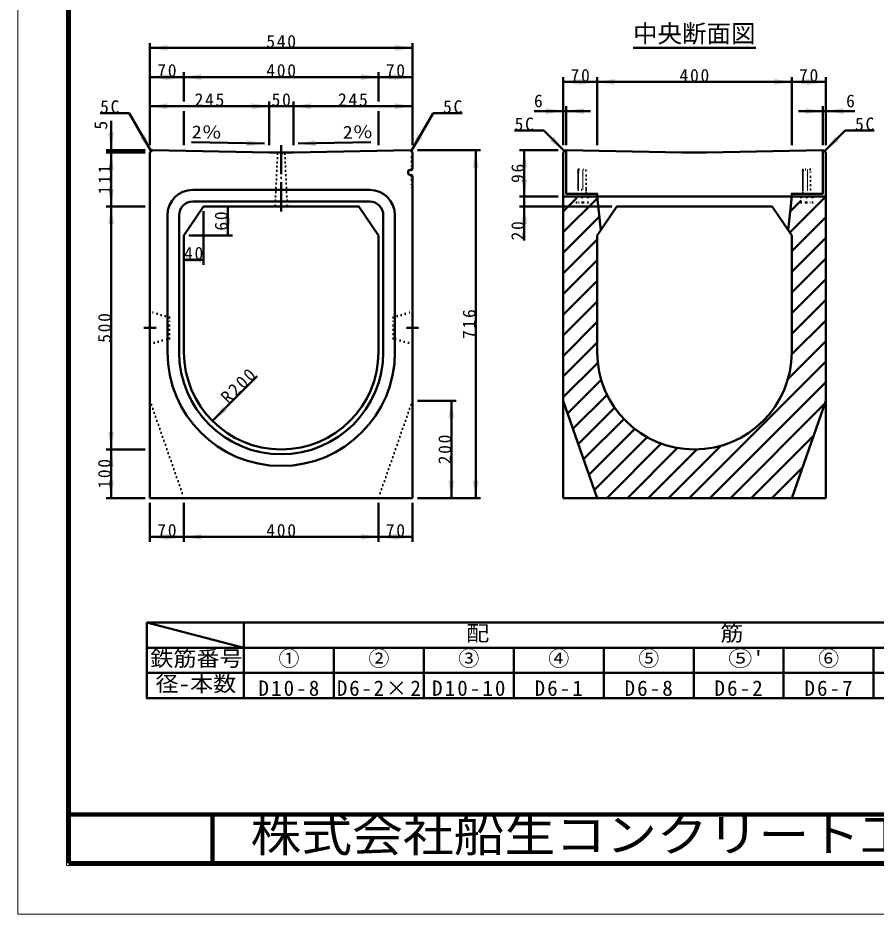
# Model space of a CAD drawing. Units: millimetres, scale not verified. Extents: x -2102 to 2102, y -1485 to 1485.
# Drawn here: x -2102 to -337, y -1485 to 359 of the extents above; entities that cross this region are included whole.
import ezdxf
from ezdxf.enums import TextEntityAlignment as Align

# ---------------------------------------------------------------- set-up
doc = ezdxf.new("R2010")
doc.units = ezdxf.units.MM
doc.header["$LTSCALE"] = 5
doc.header["$PDMODE"] = 32
doc.header["$PDSIZE"] = 2.5
doc.linetypes.add('DOTTED', pattern=[1.75, 0.25, -1.5])
doc.linetypes.add('LONG_DASHED_DOTTED', pattern=[15.25, 12, -1.5, 0.25, -1.5])
doc.layers.add('0-0_V-nasSTD', color=7, linetype='Continuous', lineweight=35)
doc.layers.add('0-1_0', color=7, linetype='Continuous', lineweight=50)
doc.styles.add('ＭＳ ゴシック', font='')
doc.styles.get('ＭＳ ゴシック').set_extended_font_data('MS Gothic')

msp = doc.modelspace()

# ---------------------------------------------------------------- linework, layer by layer
at = {"layer": '0-0_V-nasSTD', "lineweight": 100}
for p, q in [((-1997.5, 1380), (-1997.5, -1380)), ((-1702.5, -1280), (-1702.5, -1380)), ((-1997.5, -1380), (1997.5, -1380))]:
    msp.add_line(p, q, dxfattribs=at)
at = {"layer": '0-0_V-nasSTD', "lineweight": 50}
for p, q in [((-1760.948, 166.857), (-1760.948, 96.857)), ((-1360.948, 166.857), (-1360.948, 96.857)), ((-975.948, 86.857), (-980.948, 81.857)), ((-975.948, 86.857), (-974.948, 86.857)), ((-446.948, 86.857), (-445.948, 86.857)), ((-445.948, 86.857), (-440.948, 81.857)), ((-440.948, -9.143), (-440.948, 81.857)), ((-903.778, -78.387), (-910.948, -9.143)), ((-510.948, -9.143), (-518.119, -78.387)), ((-1837.5, -885), (-1637.5, -937)), ((-1452.5, -885), (-1637.5, -885)), ((-1267.5, -885), (-1452.5, -885)), ((-1082.5, -885), (-1267.5, -885)), ((-897.5, -885), (-1082.5, -885)), ((-712.5, -885), (-897.5, -885)), ((-527.5, -885), (-712.5, -885)), ((-342.5, -885), (-527.5, -885)), ((-157.5, -885), (-342.5, -885)), ((-1837.5, -937), (-1837.5, -989)), ((-1637.5, -937), (-1452.5, -937)), ((-1452.5, -937), (-1267.5, -937)), ((-1267.5, -937), (-1082.5, -937)), ((-1082.5, -937), (-897.5, -937)), ((-712.5, -937), (-527.5, -937)), ((-527.5, -989), (-527.5, -937)), ((-527.5, -937), (-342.5, -937)), ((-342.5, -937), (-157.5, -937)), ((-527.5, -1041), (-527.5, -989)), ((-342.5, -989), (-157.5, -989))]:
    msp.add_line(p, q, dxfattribs=at)
at = {"layer": '0-0_V-nasSTD', "linetype": 'DOTTED', "lineweight": 50}
for p, q in [((-948.948, 46.857), (-949.948, 45.857)), ((-949.948, -3.143), (-949.948, 45.857)), ((-949.948, 45.136), (-933.948, 44.577)), ((-949.948, 43.136), (-933.948, 42.577)), ((-949.948, 41.136), (-933.948, 40.577)), ((-949.948, 39.136), (-933.948, 38.577)), ((-949.948, 37.136), (-933.948, 36.577)), ((-948.948, 46.857), (-934.948, 46.857)), ((-934.948, 46.857), (-933.948, 45.857)), ((-933.948, -9.143), (-933.948, 45.857)), ((-486.948, 46.857), (-487.948, 45.857)), ((-487.948, -9.143), (-487.948, 45.857)), ((-487.948, 45.136), (-471.948, 44.577)), ((-487.948, 43.136), (-471.948, 42.577)), ((-487.948, 41.136), (-471.948, 40.577)), ((-487.948, 39.136), (-471.948, 38.577)), ((-487.948, 37.136), (-471.948, 36.577)), ((-472.948, 46.857), (-486.948, 46.857)), ((-472.948, 46.857), (-471.948, 45.857)), ((-471.948, -3.143), (-471.948, 45.857)), ((-949.948, 35.136), (-933.948, 34.577)), ((-949.948, 33.136), (-933.948, 32.577)), ((-949.948, 31.136), (-933.948, 30.577)), ((-949.948, 29.136), (-933.948, 28.577)), ((-949.948, 27.136), (-933.948, 26.577)), ((-949.948, 25.136), (-933.948, 24.577)), ((-949.948, 23.136), (-933.948, 22.577)), ((-949.948, 21.136), (-933.948, 20.577)), ((-949.948, 19.136), (-933.948, 18.577)), ((-487.948, 35.136), (-471.948, 34.577)), ((-487.948, 33.136), (-471.948, 32.577)), ((-487.948, 31.136), (-471.948, 30.577)), ((-487.948, 29.136), (-471.948, 28.577)), ((-487.948, 27.136), (-471.948, 26.577)), ((-487.948, 25.136), (-471.948, 24.577)), ((-487.948, 23.136), (-471.948, 22.577)), ((-487.948, 21.136), (-471.948, 20.577)), ((-487.948, 19.136), (-471.948, 18.577)), ((-949.948, 17.136), (-933.948, 16.577)), ((-949.948, 15.136), (-933.948, 14.577)), ((-949.948, 13.136), (-933.948, 12.577)), ((-949.948, 11.136), (-933.948, 10.577)), ((-949.948, 9.136), (-933.948, 8.577)), ((-949.948, 7.136), (-933.948, 6.577)), ((-949.948, 5.136), (-941.948, 4.857)), ((-933.948, 4.857), (-949.948, 4.857)), ((-487.948, 17.136), (-471.948, 16.577)), ((-487.948, 15.136), (-471.948, 14.577)), ((-487.948, 13.136), (-471.948, 12.577)), ((-487.948, 11.136), (-471.948, 10.577)), ((-487.948, 9.136), (-471.948, 8.577)), ((-487.948, 7.136), (-471.948, 6.577)), ((-487.948, 5.136), (-479.948, 4.857)), ((-487.948, 4.857), (-471.948, 4.857)), ((-949.948, -3.143), (-949.948, -9.143)), ((-941.948, -21.143), (-941.948, -9.143)), ((-933.948, -3.143), (-933.948, -9.143)), ((-930.448, -21.143), (-930.448, -9.143)), ((-491.448, -21.143), (-491.448, -9.143)), ((-487.948, -3.143), (-487.948, -9.143)), ((-479.948, -21.143), (-479.948, -9.143)), ((-471.948, -3.143), (-471.948, -9.143)), ((-930.448, -21.143), (-953.448, -21.143)), ((-491.448, -21.143), (-468.448, -21.143))]:
    msp.add_line(p, q, dxfattribs=at)
at = {"layer": '0-0_V-nasSTD', "lineweight": 18}
for points in [[(-2102.5, -1485), (-2102.5, 1485), (2102.5, 1485), (2102.5, -1485)], [(-2002.5, -1385), (-2002.5, 1385), (2002.5, 1385), (2002.5, -1385)]]:
    msp.add_lwpolyline(points, close=True, dxfattribs=at)
at = {"layer": '0-0_V-nasSTD', "linetype": 'DOTTED', "lineweight": 50}
for points in [[(-953.448, -21.143), (-953.448, -9.143), (-930.448, -9.143)], [(-468.448, -21.143), (-468.448, -9.143), (-491.448, -9.143)]]:
    msp.add_lwpolyline(points, dxfattribs=at)
at = {"layer": '0-0_V-nasSTD', "lineweight": 50}
for points in [[(-1837.5, -885), (-1837.5, -937), (-1672.5, -937)], [(-1637.5, -937), (-1637.5, -885), (-1837.5, -885)], [(-1637.5, -989), (-1637.5, -937), (-1837.5, -937)], [(-1637.5, -937), (-1637.5, -989), (-1452.5, -989), (-1452.5, -937), (-1452.5, -989), (-1267.5, -989), (-1267.5, -937), (-1267.5, -989), (-1082.5, -989), (-1082.5, -937), (-1082.5, -989), (-897.5, -989)], [(-897.5, -989), (-712.5, -989), (-712.5, -937), (-897.5, -937)], [(-897.5, -1041), (-897.5, -989), (-897.5, -937)], [(-712.5, -989), (-712.5, -937), (-712.5, -989)], [(-712.5, -989), (-527.5, -989), (-527.5, -937)], [(-527.5, -989), (-527.5, -937), (-527.5, -989)], [(-527.5, -989), (-342.5, -989), (-342.5, -937)], [(-342.5, -989), (-342.5, -937), (-342.5, -989)], [(-1637.5, -989), (-1637.5, -1041), (-1452.5, -1041), (-1452.5, -989), (-1452.5, -1041), (-1267.5, -1041), (-1267.5, -989), (-1267.5, -1041), (-1082.5, -1041), (-1082.5, -989), (-1082.5, -1041), (-897.5, -1041)], [(-897.5, -1041), (-712.5, -1041), (-712.5, -989)], [(-712.5, -1041), (-712.5, -989), (-712.5, -1041)], [(-712.5, -1041), (-527.5, -1041), (-527.5, -989)], [(-527.5, -1041), (-527.5, -989), (-527.5, -1041)], [(-527.5, -1041), (-342.5, -1041), (-342.5, -989)], [(-342.5, -1041), (-342.5, -989), (-342.5, -1041)], [(-342.5, -1041), (-157.5, -1041), (-157.5, -989)]]:
    msp.add_lwpolyline(points, dxfattribs=at)
msp.add_lwpolyline([(-1837.5, -989), (-1837.5, -1041), (-1637.5, -1041), (-1637.5, -989)], close=True, dxfattribs=at)
at = {"layer": '0-0_V-nasSTD'}
for points in [[(-1830.948, 296.857), (-1794.948, 290.857), (-1794.948, 302.857)], [(-1326.948, 290.857), (-1326.948, 302.857), (-1290.948, 296.857)], [(-1830.948, 236.857), (-1794.948, 230.857), (-1794.948, 242.857)], [(-1796.948, 230.857), (-1796.948, 242.857), (-1760.948, 236.857)], [(-1760.948, 236.857), (-1724.948, 230.857), (-1724.948, 242.857)], [(-1396.948, 230.857), (-1396.948, 242.857), (-1360.948, 236.857)], [(-1360.948, 236.857), (-1324.948, 230.857), (-1324.948, 242.857)], [(-1326.948, 230.857), (-1326.948, 242.857), (-1290.948, 236.857)], [(-980.948, 226.857), (-944.948, 220.857), (-944.948, 232.857)], [(-946.948, 220.857), (-946.948, 232.857), (-910.948, 226.857)], [(-910.948, 226.857), (-874.948, 220.857), (-874.948, 232.857)], [(-546.948, 220.857), (-546.948, 232.857), (-510.948, 226.857)], [(-510.948, 226.857), (-474.948, 220.857), (-474.948, 232.857)], [(-476.948, 220.857), (-476.948, 232.857), (-440.948, 226.857)], [(-1830.948, 176.857), (-1794.948, 170.857), (-1794.948, 182.857)], [(-1621.948, 170.857), (-1621.948, 182.857), (-1585.948, 176.857)], [(-1535.948, 176.857), (-1499.948, 170.857), (-1499.948, 182.857)], [(-1326.948, 170.857), (-1326.948, 182.857), (-1290.948, 176.857)], [(-1016.948, 160.857), (-1016.948, 172.857), (-980.948, 166.857)], [(-974.948, 166.857), (-938.948, 160.857), (-938.948, 172.857)], [(-482.948, 160.857), (-482.948, 172.857), (-446.948, 166.857)], [(-440.948, 166.857), (-404.948, 160.857), (-404.948, 172.857)], [(-1916.948, 122.857), (-1910.948, 86.857), (-1904.948, 122.857)], [(-1851.645, 112.534), (-1841.252, 118.534), (-1828.448, 84.357)], [(-1293.448, 84.357), (-1280.645, 118.534), (-1270.252, 112.534)], [(-1008.147, 105.57), (-999.662, 114.055), (-978.448, 84.357)], [(-443.448, 84.357), (-422.235, 114.055), (-413.75, 105.57)], [(-1631.68, 94.823), (-1631.43, 106.821), (-1595.563, 100.072)], [(-1526.334, 100.072), (-1490.467, 106.821), (-1490.217, 94.823)], [(-1916.948, 45.857), (-1910.948, 81.857), (-1904.948, 45.857)], [(-1166.948, 50.857), (-1160.948, 86.857), (-1154.948, 50.857)], [(-1066.948, 50.857), (-1060.948, 86.857), (-1054.948, 50.857)], [(-1066.948, 26.857), (-1060.948, -9.143), (-1054.948, 26.857)], [(-1916.948, 6.857), (-1910.948, -29.143), (-1904.948, 6.857)], [(-1916.948, -65.143), (-1910.948, -29.143), (-1904.948, -65.143)], [(-1676.948, -65.143), (-1670.948, -29.143), (-1664.948, -65.143)], [(-1066.948, -65.143), (-1060.948, -29.143), (-1054.948, -65.143)], [(-1676.948, -53.143), (-1670.948, -89.143), (-1664.948, -53.143)], [(-1760.948, -139.143), (-1724.948, -145.143), (-1724.948, -133.143)], [(-1756.948, -145.143), (-1756.948, -133.143), (-1720.948, -139.143)], [(-1702.37, -470.565), (-1681.157, -440.866), (-1672.671, -449.351)], [(-1216.948, -465.143), (-1210.948, -429.143), (-1204.948, -465.143)], [(-1916.948, -493.143), (-1910.948, -529.143), (-1904.948, -493.143)], [(-1916.948, -565.143), (-1910.948, -529.143), (-1904.948, -565.143)], [(-1916.948, -593.143), (-1910.948, -629.143), (-1904.948, -593.143)], [(-1216.948, -593.143), (-1210.948, -629.143), (-1204.948, -593.143)], [(-1166.948, -593.143), (-1160.948, -629.143), (-1154.948, -593.143)], [(-1830.948, -709.143), (-1794.948, -715.143), (-1794.948, -703.143)], [(-1796.948, -715.143), (-1796.948, -703.143), (-1760.948, -709.143)], [(-1760.948, -709.143), (-1724.948, -715.143), (-1724.948, -703.143)], [(-1396.948, -715.143), (-1396.948, -703.143), (-1360.948, -709.143)], [(-1360.948, -709.143), (-1324.948, -715.143), (-1324.948, -703.143)], [(-1326.948, -715.143), (-1326.948, -703.143), (-1290.948, -709.143)]]:
    msp.add_solid(points, dxfattribs=at)
at = {"layer": '0-1_0'}
for p, q in [((-1830.948, 96.857), (-1830.948, 306.857)), ((-1830.948, 296.857), (-1290.948, 296.857)), ((-1290.948, 96.857), (-1290.948, 306.857)), ((-837.352, 296.857), (-584.545, 296.857)), ((-1760.948, 186.857), (-1760.948, 246.857)), ((-1360.948, 186.857), (-1360.948, 246.857)), ((-980.948, 96.857), (-980.948, 236.857)), ((-910.948, 96.857), (-910.948, 236.857)), ((-510.948, 96.857), (-510.948, 236.857)), ((-440.948, 96.857), (-440.948, 236.857)), ((-1585.948, 96.857), (-1585.948, 186.857)), ((-1535.948, 96.857), (-1535.948, 186.857)), ((-1585.948, 176.857), (-1830.948, 176.857)), ((-1585.948, 176.857), (-1535.948, 176.857)), ((-1535.948, 176.857), (-1290.948, 176.857)), ((-1040.948, 166.857), (-980.948, 166.857)), ((-980.948, 166.857), (-974.948, 166.857)), ((-974.948, 96.857), (-974.948, 176.857)), ((-924.948, 166.857), (-974.948, 166.857)), ((-496.948, 166.857), (-446.948, 166.857)), ((-446.948, 96.857), (-446.948, 176.857)), ((-446.948, 166.857), (-440.948, 166.857)), ((-380.948, 166.857), (-440.948, 166.857)), ((-1933.448, 162.299), (-1873.448, 162.299)), ((-1873.448, 162.299), (-1828.448, 84.357)), ((-1248.448, 162.299), (-1293.448, 84.357)), ((-1248.448, 162.299), (-1188.448, 162.299)), ((-1910.948, 146.857), (-1910.948, 86.857)), ((-1020.875, 126.783), (-1080.875, 126.783)), ((-1020.875, 126.783), (-978.448, 84.357)), ((-401.022, 126.783), (-443.448, 84.357)), ((-401.022, 126.783), (-341.022, 126.783)), ((-1595.563, 100.072), (-1745.53, 103.197)), ((-1526.334, 100.072), (-1376.367, 103.197)), ((-1840.948, 86.857), (-1920.948, 86.857)), ((-1840.948, 81.857), (-1920.948, 81.857)), ((-1910.948, 81.857), (-1910.948, 86.857)), ((-1910.948, -29.143), (-1910.948, 81.857)), ((-1830.948, -629.143), (-1830.948, 81.857)), ((-1585.948, 81.857), (-1535.948, 81.857)), ((-1290.948, 81.857), (-1290.948, 46.872)), ((-1280.948, 86.857), (-1150.948, 86.857)), ((-1160.948, -629.143), (-1160.948, 86.857)), ((-990.948, 86.857), (-1070.948, 86.857)), ((-1060.948, -9.143), (-1060.948, 86.857)), ((-980.948, 81.857), (-980.948, -9.143)), ((-735.948, 81.857), (-974.948, 86.857)), ((-440.948, 81.357), (-440.948, -9.143)), ((-980.948, -9.143), (-980.948, 66.857)), ((-1299.948, 44.857), (-1290.948, 46.872)), ((-1299.948, 36.857), (-1299.948, 44.857)), ((-1299.948, 36.857), (-1290.948, 33.499)), ((-1290.948, -629.143), (-1290.948, 33.499)), ((-1742.948, 4.857), (-1378.948, 4.857)), ((-990.948, -9.143), (-1070.948, -9.143)), ((-1060.948, -29.143), (-1060.948, -9.143)), ((-980.948, -629.143), (-980.948, -9.143)), ((-980.948, -9.143), (-910.948, -9.143)), ((-910.641, -12.109), (-980.948, -82.416)), ((-953.448, -12.49), (-980.948, -39.99)), ((-510.948, -9.143), (-910.948, -9.143)), ((-514.963, -83.121), (-440.985, -9.143)), ((-491.448, -17.18), (-514.129, -39.861)), ((-510.948, -9.143), (-440.948, -9.143)), ((-440.948, -629.143), (-440.948, -9.143)), ((-1840.948, -29.143), (-1920.948, -29.143)), ((-1720.948, -29.143), (-1760.948, -89.143)), ((-1742.948, -19.143), (-1378.948, -19.143)), ((-1720.948, -29.143), (-1400.948, -29.143)), ((-1670.948, -89.143), (-1670.948, -29.143)), ((-1573.448, -29.143), (-1548.448, -29.143)), ((-1400.948, -29.143), (-1360.948, -89.143)), ((-880.948, -29.143), (-1070.948, -29.143)), ((-1060.948, -99.143), (-1060.948, -29.143)), ((-870.948, -29.143), (-910.948, -89.143)), ((-870.948, -29.143), (-550.948, -29.143)), ((-550.948, -29.143), (-510.948, -89.143)), ((-1794.948, -79.143), (-1794.948, -47.143)), ((-1770.948, -79.143), (-1770.948, -47.143)), ((-1720.948, -39.143), (-1720.948, -149.143)), ((-1350.948, -47.143), (-1350.948, -79.143)), ((-1326.948, -47.143), (-1326.948, -79.143)), ((-906.66, -50.554), (-980.948, -124.842)), ((-510.948, -121.533), (-440.948, -51.533)), ((-1794.948, -329.143), (-1794.948, -79.143)), ((-1770.948, -329.143), (-1770.948, -79.143)), ((-1760.948, -89.143), (-1760.948, -329.143)), ((-1750.948, -89.143), (-1660.948, -89.143)), ((-1360.948, -89.143), (-1360.948, -329.143)), ((-1350.948, -79.143), (-1350.948, -329.143)), ((-1326.948, -79.143), (-1326.948, -329.143)), ((-910.948, -89.143), (-910.948, -329.143)), ((-510.948, -89.143), (-510.948, -329.143)), ((-910.948, -97.269), (-980.948, -167.269)), ((-510.948, -163.959), (-440.948, -93.959)), ((-1760.948, -139.143), (-1720.948, -139.143)), ((-910.948, -139.695), (-980.948, -209.695)), ((-510.948, -206.386), (-440.948, -136.386)), ((-910.948, -182.122), (-980.948, -252.122)), ((-510.948, -248.812), (-440.948, -178.812)), ((-910.948, -224.548), (-980.948, -294.548)), ((-510.948, -291.238), (-440.948, -221.238)), ((-910.948, -266.974), (-980.948, -336.974)), ((-511.001, -333.717), (-440.948, -263.665)), ((-910.948, -309.401), (-980.948, -379.401)), ((-518.524, -383.667), (-440.948, -306.091)), ((-721.574, -629.143), (-440.948, -348.518)), ((-909.787, -350.666), (-980.948, -421.827)), ((-1702.37, -470.565), (-1610.446, -378.641)), ((-902.696, -386.001), (-971.846, -455.151)), ((-679.147, -629.143), (-440.948, -390.944)), ((-890.831, -416.563), (-960.846, -486.578)), ((-1280.948, -429.143), (-1200.948, -429.143)), ((-1210.948, -629.143), (-1210.948, -429.143)), ((-980.948, -429.143), (-910.948, -629.143)), ((-636.721, -629.143), (-443.225, -435.647)), ((-440.948, -429.143), (-510.948, -629.143)), ((-949.847, -518.005), (-875.158, -443.316)), ((-938.847, -549.432), (-856.124, -466.708)), ((-927.848, -580.859), (-833.886, -486.897)), ((-916.848, -612.286), (-808.373, -503.81)), ((-594.295, -629.143), (-466.07, -500.918)), ((-1840.948, -529.143), (-1920.948, -529.143)), ((-891.279, -629.143), (-779.254, -517.118)), ((-848.853, -629.143), (-745.794, -526.084)), ((-806.427, -629.143), (-706.374, -529.091)), ((-764, -629.143), (-656.425, -521.568)), ((-551.868, -629.143), (-488.915, -566.19)), ((-1840.948, -629.143), (-1920.948, -629.143)), ((-1830.948, -629.143), (-1290.948, -629.143)), ((-1830.948, -639.143), (-1830.948, -719.143)), ((-1760.948, -639.143), (-1760.948, -719.143)), ((-1360.948, -639.143), (-1360.948, -719.143)), ((-1290.948, -639.143), (-1290.948, -719.143)), ((-1280.948, -629.143), (-1150.948, -629.143)), ((-980.948, -629.143), (-440.948, -629.143)), ((-1830.948, -709.143), (-1760.948, -709.143)), ((-1760.948, -709.143), (-1360.948, -709.143)), ((-1360.948, -709.143), (-1290.948, -709.143))]:
    msp.add_line(p, q, dxfattribs=at)
at = {"layer": '0-1_0', "linetype": 'LONG_DASHED_DOTTED'}
for p, q in [((-1560.948, 96.857), (-1560.948, -44.143)), ((-1818.448, -279.143), (-1843.448, -279.143)), ((-1303.448, -279.143), (-1278.448, -279.143))]:
    msp.add_line(p, q, dxfattribs=at)
at = {"layer": '0-1_0', "linetype": 'DOTTED'}
for p, q in [((-1568.448, 78.857), (-1573.448, -29.143)), ((-1553.448, 78.857), (-1548.448, -29.143)), ((-1293.248, 71.857), (-1290.948, 74.157)), ((-1293.248, 71.857), (-1293.248, 46.357)), ((-1330.948, -257.643), (-1290.948, -245.643)), ((-1330.948, -300.643), (-1330.948, -257.643)), ((-1290.948, -245.643), (-1290.948, -312.643)), ((-1290.948, -312.643), (-1330.948, -300.643)), ((-1830.948, -429.143), (-1760.948, -629.143)), ((-1290.948, -429.143), (-1360.948, -629.143))]:
    msp.add_line(p, q, dxfattribs=at)
at = {"layer": '0-1_0', "lineweight": 100}
msp.add_line((-1997.5, -1280), (1997.5, -1280), dxfattribs=at)
at = {"layer": '0-1_0'}
for points in [[(-1830.948, 236.857), (-1760.948, 236.857), (-1360.948, 236.857), (-1290.948, 236.857)], [(-440.948, 226.857), (-510.948, 226.857), (-910.948, 226.857), (-980.948, 226.857)], [(-1585.948, 81.857), (-1825.948, 86.857), (-1830.948, 81.857)], [(-1535.948, 81.857), (-1295.948, 86.857), (-1290.948, 81.857)], [(-974.948, 86.857), (-974.948, -3.143), (-910.948, -3.143), (-910.948, -9.143), (-980.948, -9.143), (-980.948, 66.857)], [(-735.948, 81.857), (-685.948, 81.857), (-446.948, 86.857)], [(-446.948, 86.857), (-446.948, -3.143), (-510.948, -3.143), (-510.948, -9.143), (-440.948, -9.143)], [(-1910.948, -629.143), (-1910.948, -529.143), (-1910.948, -29.143)]]:
    msp.add_lwpolyline(points, dxfattribs=at)
at = {"layer": '0-1_0', "linetype": 'DOTTED'}
for points in [[(-1568.448, 78.857), (-1571.448, 81.857), (-1550.448, 81.857)], [(-1568.448, 78.857), (-1553.448, 78.857), (-1550.448, 81.857)], [(-1293.248, 34.357), (-1293.248, 11.857), (-1290.948, 9.557)]]:
    msp.add_lwpolyline(points, dxfattribs=at)
msp.add_lwpolyline([(-1790.948, -257.643), (-1830.948, -245.643), (-1830.948, -312.643), (-1790.948, -300.643)], close=True, dxfattribs=at)
at = {"layer": '0-1_0'}
for centre, radius, start, end in [((-1742.948, -47.143), 52, 90, 180), ((-1378.948, -47.143), 52, 0, 90), ((-1742.948, -47.143), 28, 90, 180), ((-1378.948, -47.143), 28, 0, 90), ((-1560.948, -329.143), 234, 180, 270), ((-1560.948, -329.143), 210, 180, 270), ((-1560.948, -329.143), 200, 180, 270), ((-1560.948, -329.143), 200, 270, 0), ((-1560.948, -329.143), 210, 270, 0), ((-1560.948, -329.143), 234, 270, 0), ((-710.948, -329.143), 200, 180, 270), ((-710.948, -329.143), 200, 270, 0)]:
    msp.add_arc(centre, radius, start, end, dxfattribs=at)
for p in [(-1293.248, 46.357), (-1293.248, 34.357)]:
    msp.add_point(p, dxfattribs=at)

# ---------------------------------------------------------------- texts
at = {"layer": '0-0_V-nasSTD', "style": 'ＭＳ ゴシック'}
for s, height, p in [('中央断面図', 36.95, (-837.352, 296.857)), ('6', 26.39, (-1040.948, 166.857)), ('6', 26.39, (-398.948, 166.857)), ('①', 31.67, (-1566.6, -984.6)), ('②', 31.67, (-1381.6, -984.6)), ('③', 31.67, (-1196.6, -984.6)), ('④', 31.67, (-1011.6, -984.6)), ('⑤', 31.67, (-826.6, -984.6)), ('⑥', 31.67, (-456.6, -984.6))]:
    msp.add_text(s, height=height, dxfattribs=at).set_placement(p, align=Align.BOTTOM_LEFT)
msp.add_text('5', height=26.39, rotation=90, dxfattribs=at).set_placement((-1910.948, 128.857), align=Align.BOTTOM_LEFT)
at = {"layer": '0-0_V-nasSTD', "style": 'ＭＳ ゴシック', "width": 1.15}
for rotation, p in [(358.807, (-1745.53, 103.197)), (1.193, (-1433.954, 101.997))]:
    msp.add_text('2％', height=26.39, rotation=rotation, dxfattribs=at).set_placement(p, align=Align.BOTTOM_LEFT)
at = {"layer": '0-0_V-nasSTD', "style": 'ＭＳ ゴシック'}
for s, height, width, p in [('配\u3000\u3000\u3000\u3000\u3000\u3000\u3000\u3000\u3000\u3000筋', 31.67, 1.1, (-1180.46, -932.6)), ('鉄筋番号', 31.67, 1.1, (-1830.38, -984.6)), ("⑤'", 31.67, 1.15, (-641.6, -984.6)), ('径-本数', 31.67, 1.1, (-1819.58, -1036.6)), ('株式会社船生コンクリート工業', 69.65, 1.1, (-1624.221, -1377.45))]:
    msp.add_text(s, height=height, dxfattribs=dict(at, width=width)).set_placement(p, align=Align.BOTTOM_LEFT)
at = {"layer": '0-0_V-nasSTD', "attachment_point": 7, "style": 'ＭＳ ゴシック'}
for s, insert, char_height in [('\\T1.2;540', (-1591.548, 296.857), 26.39), ('\\T1.2;70', (-1815.748, 236.857), 26.39), ('\\T1.2;400', (-1591.548, 236.857), 26.39), ('\\T1.2;70', (-1345.748, 236.857), 26.39), ('\\T1.2;70', (-965.748, 226.857), 26.39), ('\\T1.2;400', (-741.548, 226.857), 26.39), ('\\T1.2;70', (-495.748, 226.857), 26.39), ('\\T1.2;245', (-1739.048, 176.857), 26.39), ('\\T1.2;50', (-1580.748, 176.857), 26.39), ('\\T1.2;245', (-1444.048, 176.857), 26.39), ('\\T1.2;5C', (-1933.448, 162.299), 26.39), ('\\T1.2;5C', (-1228.048, 162.299), 26.39), ('\\T1.2;5C', (-1080.875, 126.783), 26.39), ('\\T1.2;5C', (-380.622, 126.783), 26.39), ('\\T1.2;40', (-1760.748, -139.143), 26.39), ('\\T1.2;70', (-1815.748, -709.143), 26.39), ('\\T1.2;400', (-1591.548, -709.143), 26.39), ('\\T1.2;70', (-1345.748, -709.143), 26.39), ('\\T1.2;D10-8', (-1607.64, -1036.6), 31.67), ('\\T1.17;D6-2×2', (-1446.4, -1036.6), 31.67), ('\\T1.2;D10-10', (-1250.6, -1036.6), 31.67), ('\\T1.2;D6-1', (-1039.68, -1036.6), 31.67), ('\\T1.2;D6-8', (-854.68, -1036.6), 31.67), ('\\T1.2;D6-2', (-669.68, -1036.6), 31.67), ('\\T1.2;D6-7', (-484.68, -1036.6), 31.67)]:
    msp.add_mtext(s, dxfattribs=dict(at, insert=insert, char_height=char_height))
at = {"layer": '0-0_V-nasSTD', "char_height": 26.39, "attachment_point": 7, "style": 'ＭＳ ゴシック'}
for s, insert, rotation in [('\\T1.2;96', (-1060.948, 19.057), 90), ('\\T1.2;111', (-1910.948, -4.243), 90), ('\\T1.2;60', (-1670.948, -78.943), 90), ('\\T1.2;20', (-1060.948, -99.143), 90), ('\\T1.2;500', (-1910.948, -309.743), 90), ('\\T1.2;716', (-1160.948, -301.743), 90), ('\\T1.2;R200', (-1668.994, -437.189), 45), ('\\T1.2;200', (-1210.948, -559.743), 90), ('\\T1.2;100', (-1910.948, -609.743), 90)]:
    msp.add_mtext(s, dxfattribs=dict(at, insert=insert, rotation=rotation))

doc.saveas('drawing.dxf')
